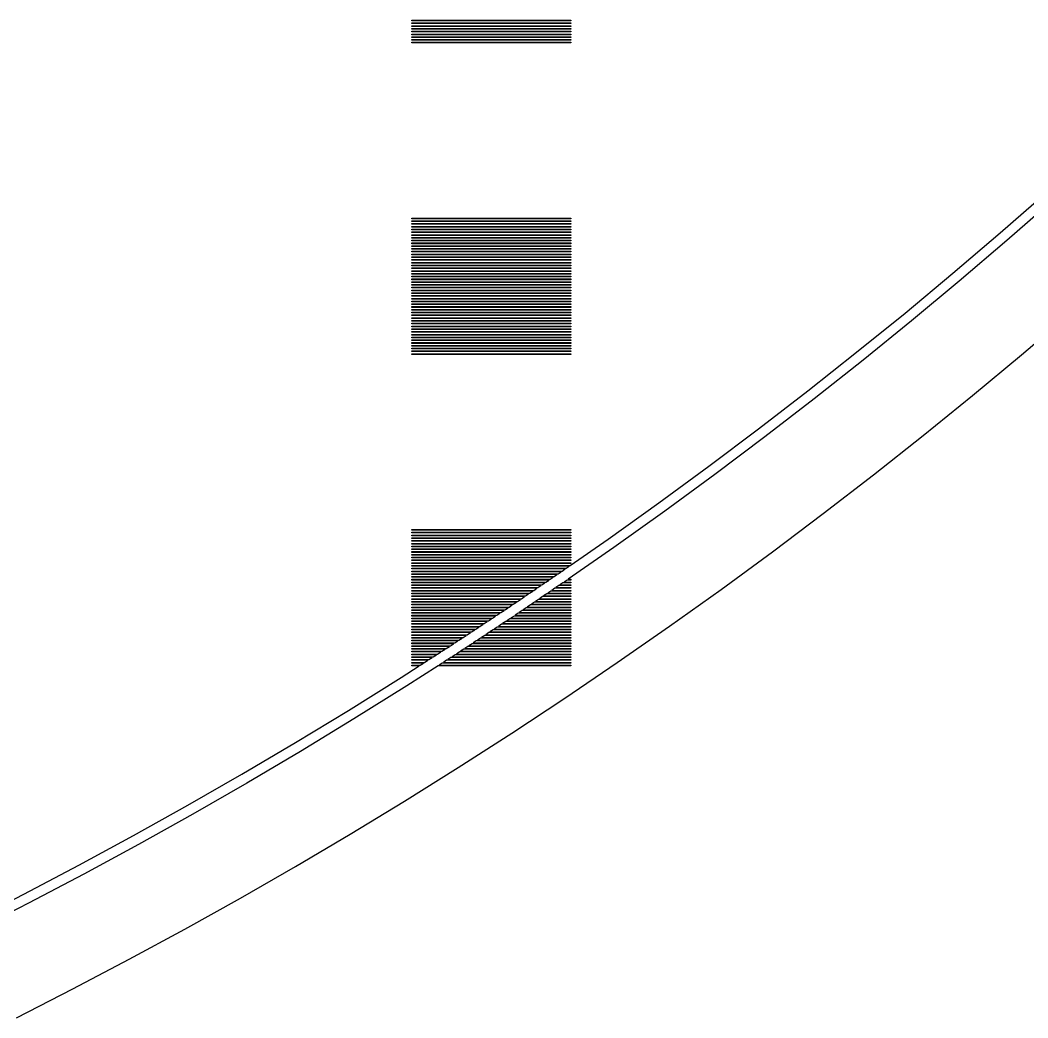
# Model space of a CAD drawing. Extents: x 40 to 187, y -3 to 150.
# Drawn here: x 144.89 to 159.79, y 5.3 to 20.04 of the extents above; entities that cross this region are included whole.
import ezdxf

# ---------------------------------------------------------------- set-up
doc = ezdxf.new("R2010")
doc.units = 0

msp = doc.modelspace()

# ---------------------------------------------------------------- linework, layer by layer
for p, q in [((150.68, 20.0276), (150.68, 20.0378)), ((150.68, 20.0378), (153.032, 20.0378)), ((153.032, 20.0276), (150.68, 20.0276)), ((150.68, 19.9867), (150.68, 19.9969)), ((150.68, 19.9969), (153.032, 19.9969)), ((153.032, 19.9867), (150.68, 19.9867)), ((153.032, 20.0378), (153.032, 20.0276)), ((153.032, 19.9969), (153.032, 19.9867)), ((150.68, 19.9458), (150.68, 19.956)), ((150.68, 19.956), (153.032, 19.956)), ((153.032, 19.9458), (150.68, 19.9458)), ((150.68, 19.9049), (150.68, 19.9151)), ((150.68, 19.9151), (153.032, 19.9151)), ((153.032, 19.9049), (150.68, 19.9049)), ((150.68, 19.864), (150.68, 19.8742)), ((150.68, 19.8742), (153.032, 19.8742)), ((153.032, 19.864), (150.68, 19.864)), ((150.68, 19.8231), (150.68, 19.8333)), ((150.68, 19.8333), (153.032, 19.8333)), ((153.032, 19.8231), (150.68, 19.8231)), ((153.032, 19.956), (153.032, 19.9458)), ((153.032, 19.9151), (153.032, 19.9049)), ((153.032, 19.8742), (153.032, 19.864)), ((153.032, 19.8333), (153.032, 19.8231)), ((150.68, 19.7822), (150.68, 19.7924)), ((150.68, 19.7924), (153.032, 19.7924)), ((153.032, 19.7822), (150.68, 19.7822)), ((150.68, 19.7413), (150.68, 19.7515)), ((150.68, 19.7515), (153.032, 19.7515)), ((153.032, 19.7413), (150.68, 19.7413)), ((150.68, 19.7004), (150.68, 19.7106)), ((150.68, 19.7106), (153.032, 19.7106)), ((153.032, 19.7004), (150.68, 19.7004)), ((153.032, 19.7924), (153.032, 19.7822)), ((153.032, 19.7515), (153.032, 19.7413)), ((153.032, 19.7106), (153.032, 19.7004)), ((159.38, 16.8933), (160.072, 17.4982)), ((160.172, 17.3858), (159.478, 16.7798)), ((150.68, 17.103), (150.68, 17.1132)), ((150.68, 17.1132), (153.032, 17.1132)), ((153.032, 17.103), (150.68, 17.103)), ((150.68, 17.0621), (150.68, 17.0723)), ((150.68, 17.0723), (153.032, 17.0723)), ((153.032, 17.0621), (150.68, 17.0621)), ((150.68, 17.0212), (150.68, 17.0314)), ((150.68, 17.0314), (153.032, 17.0314)), ((153.032, 17.0212), (150.68, 17.0212)), ((150.68, 16.9803), (150.68, 16.9905)), ((150.68, 16.9905), (153.032, 16.9905)), ((153.032, 17.1132), (153.032, 17.103)), ((153.032, 17.0723), (153.032, 17.0621)), ((153.032, 17.0314), (153.032, 17.0212)), ((153.032, 16.9905), (153.032, 16.9803)), ((153.032, 16.9803), (150.68, 16.9803)), ((150.68, 16.9393), (150.68, 16.9496)), ((150.68, 16.9496), (153.032, 16.9496)), ((153.032, 16.9393), (150.68, 16.9393)), ((150.68, 16.8985), (150.68, 16.9087)), ((150.68, 16.9087), (153.032, 16.9087)), ((153.032, 16.8985), (150.68, 16.8985)), ((150.68, 16.8575), (150.68, 16.8678)), ((150.68, 16.8678), (153.032, 16.8678)), ((153.032, 16.8575), (150.68, 16.8575)), ((153.032, 16.9496), (153.032, 16.9393)), ((153.032, 16.9087), (153.032, 16.8985)), ((153.032, 16.8678), (153.032, 16.8575)), ((158.68, 16.297), (159.38, 16.8933)), ((150.68, 16.8166), (150.68, 16.8269)), ((150.68, 16.8269), (153.032, 16.8269)), ((153.032, 16.8166), (150.68, 16.8166)), ((150.68, 16.7757), (150.68, 16.786)), ((150.68, 16.786), (153.032, 16.786)), ((153.032, 16.7757), (150.68, 16.7757)), ((150.68, 16.7348), (150.68, 16.7451)), ((150.68, 16.7451), (153.032, 16.7451)), ((153.032, 16.7348), (150.68, 16.7348)), ((150.68, 16.6939), (150.68, 16.7041)), ((150.68, 16.7041), (153.032, 16.7041)), ((153.032, 16.6939), (150.68, 16.6939)), ((153.032, 16.8269), (153.032, 16.8166)), ((153.032, 16.786), (153.032, 16.7757)), ((153.032, 16.7451), (153.032, 16.7348)), ((153.032, 16.7041), (153.032, 16.6939)), ((159.478, 16.7798), (158.776, 16.1823)), ((150.68, 16.653), (150.68, 16.6633)), ((150.68, 16.6633), (153.032, 16.6633)), ((153.032, 16.653), (150.68, 16.653)), ((150.68, 16.6121), (150.68, 16.6223)), ((150.68, 16.6223), (153.032, 16.6223)), ((153.032, 16.6121), (150.68, 16.6121)), ((150.68, 16.5712), (150.68, 16.5815)), ((150.68, 16.5815), (153.032, 16.5815)), ((153.032, 16.5712), (150.68, 16.5712)), ((150.68, 16.5303), (150.68, 16.5405)), ((150.68, 16.5405), (153.032, 16.5405)), ((153.032, 16.6633), (153.032, 16.653)), ((153.032, 16.6223), (153.032, 16.6121)), ((153.032, 16.5815), (153.032, 16.5712)), ((153.032, 16.5405), (153.032, 16.5303)), ((153.032, 16.5303), (150.68, 16.5303)), ((150.68, 16.4894), (150.68, 16.4996)), ((150.68, 16.4996), (153.032, 16.4996)), ((153.032, 16.4894), (150.68, 16.4894)), ((150.68, 16.4485), (150.68, 16.4587)), ((150.68, 16.4587), (153.032, 16.4587)), ((153.032, 16.4485), (150.68, 16.4485)), ((150.68, 16.4076), (150.68, 16.4178)), ((150.68, 16.4178), (153.032, 16.4178)), ((153.032, 16.4076), (150.68, 16.4076)), ((153.032, 16.4996), (153.032, 16.4894)), ((153.032, 16.4587), (153.032, 16.4485)), ((153.032, 16.4178), (153.032, 16.4076)), ((150.68, 16.3667), (150.68, 16.3769)), ((150.68, 16.3769), (153.032, 16.3769)), ((153.032, 16.3667), (150.68, 16.3667)), ((150.68, 16.3258), (150.68, 16.336)), ((150.68, 16.336), (153.032, 16.336)), ((153.032, 16.3258), (150.68, 16.3258)), ((150.68, 16.2849), (150.68, 16.2951)), ((150.68, 16.2951), (153.032, 16.2951)), ((153.032, 16.2849), (150.68, 16.2849)), ((150.68, 16.244), (150.68, 16.2542)), ((150.68, 16.2542), (153.032, 16.2542)), ((153.032, 16.244), (150.68, 16.244)), ((153.032, 16.3769), (153.032, 16.3667)), ((153.032, 16.336), (153.032, 16.3258)), ((153.032, 16.2951), (153.032, 16.2849)), ((153.032, 16.2542), (153.032, 16.244)), ((157.973, 15.7094), (158.68, 16.297)), ((150.68, 16.2031), (150.68, 16.2133)), ((150.68, 16.2133), (153.032, 16.2133)), ((153.032, 16.2031), (150.68, 16.2031)), ((150.68, 16.1622), (150.68, 16.1724)), ((150.68, 16.1724), (153.032, 16.1724)), ((153.032, 16.1622), (150.68, 16.1622)), ((150.68, 16.1213), (150.68, 16.1315)), ((150.68, 16.1315), (153.032, 16.1315)), ((153.032, 16.1213), (150.68, 16.1213)), ((150.68, 16.0804), (150.68, 16.0906)), ((150.68, 16.0906), (153.032, 16.0906)), ((153.032, 16.2133), (153.032, 16.2031)), ((153.032, 16.1724), (153.032, 16.1622)), ((153.032, 16.1315), (153.032, 16.1213)), ((153.032, 16.0906), (153.032, 16.0804)), ((158.776, 16.1823), (158.068, 15.5934)), ((153.032, 16.0804), (150.68, 16.0804)), ((150.68, 16.0395), (150.68, 16.0497)), ((150.68, 16.0497), (153.032, 16.0497)), ((153.032, 16.0395), (150.68, 16.0395)), ((150.68, 15.9986), (150.68, 16.0088)), ((150.68, 16.0088), (153.032, 16.0088)), ((153.032, 15.9986), (150.68, 15.9986)), ((150.68, 15.9577), (150.68, 15.9679)), ((150.68, 15.9679), (153.032, 15.9679)), ((153.032, 15.9577), (150.68, 15.9577)), ((153.032, 16.0497), (153.032, 16.0395)), ((153.032, 16.0088), (153.032, 15.9986)), ((153.032, 15.9679), (153.032, 15.9577)), ((150.68, 15.9168), (150.68, 15.927)), ((150.68, 15.927), (153.032, 15.927)), ((153.032, 15.9168), (150.68, 15.9168)), ((150.68, 15.8759), (150.68, 15.8861)), ((150.68, 15.8861), (153.032, 15.8861)), ((153.032, 15.8759), (150.68, 15.8759)), ((150.68, 15.835), (150.68, 15.8452)), ((150.68, 15.8452), (153.032, 15.8452)), ((153.032, 15.835), (150.68, 15.835)), ((150.68, 15.7941), (150.68, 15.8043)), ((150.68, 15.8043), (153.032, 15.8043)), ((153.032, 15.7941), (150.68, 15.7941)), ((153.032, 15.927), (153.032, 15.9168)), ((153.032, 15.8861), (153.032, 15.8759)), ((153.032, 15.8452), (153.032, 15.835)), ((153.032, 15.8043), (153.032, 15.7941)), ((150.68, 15.7532), (150.68, 15.7634)), ((150.68, 15.7634), (153.032, 15.7634)), ((153.032, 15.7532), (150.68, 15.7532)), ((150.68, 15.7122), (150.68, 15.7225)), ((150.68, 15.7225), (153.032, 15.7225)), ((153.032, 15.7122), (150.68, 15.7122)), ((150.68, 15.6714), (150.68, 15.6816)), ((150.68, 15.6816), (153.032, 15.6816)), ((153.032, 15.6714), (150.68, 15.6714)), ((153.032, 15.7634), (153.032, 15.7532)), ((153.032, 15.7225), (153.032, 15.7122)), ((153.032, 15.6816), (153.032, 15.6714)), ((157.258, 15.1305), (157.973, 15.7094)), ((150.68, 15.6304), (150.68, 15.6407)), ((150.68, 15.6407), (153.032, 15.6407)), ((153.032, 15.6304), (150.68, 15.6304)), ((150.68, 15.5895), (150.68, 15.5998)), ((150.68, 15.5998), (153.032, 15.5998)), ((153.032, 15.5895), (150.68, 15.5895)), ((150.68, 15.5486), (150.68, 15.5589)), ((150.68, 15.5589), (153.032, 15.5589)), ((153.032, 15.5486), (150.68, 15.5486)), ((150.68, 15.5077), (150.68, 15.5179)), ((150.68, 15.5179), (153.032, 15.5179)), ((153.032, 15.5077), (150.68, 15.5077)), ((153.032, 15.6407), (153.032, 15.6304)), ((153.032, 15.5998), (153.032, 15.5895)), ((153.032, 15.5589), (153.032, 15.5486)), ((153.032, 15.5179), (153.032, 15.5077)), ((158.068, 15.5934), (157.352, 15.0134)), ((150.68, 15.4668), (150.68, 15.4771)), ((150.68, 15.4771), (153.032, 15.4771)), ((153.032, 15.4668), (150.68, 15.4668)), ((150.68, 15.4259), (150.68, 15.4361)), ((150.68, 15.4361), (153.032, 15.4361)), ((153.032, 15.4259), (150.68, 15.4259)), ((150.68, 15.385), (150.68, 15.3952)), ((150.68, 15.3952), (153.032, 15.3952)), ((153.032, 15.385), (150.68, 15.385)), ((150.68, 15.3441), (150.68, 15.3543)), ((150.68, 15.3543), (153.032, 15.3543)), ((153.032, 15.4771), (153.032, 15.4668)), ((153.032, 15.4361), (153.032, 15.4259)), ((153.032, 15.3952), (153.032, 15.385)), ((153.032, 15.3543), (153.032, 15.3441)), ((153.032, 15.3441), (150.68, 15.3441)), ((150.68, 15.3032), (150.68, 15.3134)), ((150.68, 15.3134), (153.032, 15.3134)), ((153.032, 15.3032), (150.68, 15.3032)), ((150.68, 15.2623), (150.68, 15.2725)), ((150.68, 15.2725), (153.032, 15.2725)), ((153.032, 15.2623), (150.68, 15.2623)), ((150.68, 15.2214), (150.68, 15.2316)), ((150.68, 15.2316), (153.032, 15.2316)), ((153.032, 15.2214), (150.68, 15.2214)), ((153.032, 15.3134), (153.032, 15.3032)), ((153.032, 15.2725), (153.032, 15.2623)), ((153.032, 15.2316), (153.032, 15.2214)), ((159.694, 15.0919), (159.894, 15.2623)), ((150.68, 15.1805), (150.68, 15.1907)), ((150.68, 15.1907), (153.032, 15.1907)), ((153.032, 15.1805), (150.68, 15.1805)), ((150.68, 15.1396), (150.68, 15.1498)), ((150.68, 15.1498), (153.032, 15.1498)), ((153.032, 15.1396), (150.68, 15.1396)), ((150.68, 15.0987), (150.68, 15.1089)), ((150.68, 15.1089), (153.032, 15.1089)), ((153.032, 15.0987), (150.68, 15.0987)), ((153.032, 15.1907), (153.032, 15.1805)), ((153.032, 15.1498), (153.032, 15.1396)), ((153.032, 15.1089), (153.032, 15.0987)), ((156.537, 14.5603), (157.258, 15.1305)), ((158.972, 14.4919), (159.694, 15.0919)), ((157.352, 15.0134), (156.629, 14.4421)), ((155.809, 13.9991), (156.537, 14.5603)), ((158.243, 13.9008), (158.972, 14.4919)), ((156.629, 14.4421), (155.9, 13.8797)), ((155.074, 13.4469), (155.809, 13.9991)), ((155.9, 13.8797), (155.163, 13.3264)), ((157.506, 13.3187), (158.243, 13.9008)), ((154.332, 12.9037), (155.074, 13.4469)), ((155.163, 13.3264), (154.42, 12.7821)), ((156.762, 12.7457), (157.506, 13.3187)), ((153.583, 12.3697), (154.332, 12.9037)), ((154.42, 12.7821), (153.67, 12.247)), ((156.012, 12.1818), (156.762, 12.7457)), ((150.68, 12.5013), (150.68, 12.5115)), ((150.68, 12.5115), (153.032, 12.5115)), ((153.032, 12.5013), (150.68, 12.5013)), ((150.68, 12.4604), (150.68, 12.4706)), ((150.68, 12.4706), (153.032, 12.4706)), ((153.032, 12.4604), (150.68, 12.4604)), ((150.68, 12.4195), (150.68, 12.4297)), ((150.68, 12.4297), (153.032, 12.4297)), ((153.032, 12.4195), (150.68, 12.4195)), ((150.68, 12.3786), (150.68, 12.3888)), ((150.68, 12.3888), (153.032, 12.3888)), ((153.032, 12.3786), (150.68, 12.3786)), ((153.022, 11.9798), (153.583, 12.3697)), ((153.032, 12.5115), (153.032, 12.5013)), ((153.032, 12.4706), (153.032, 12.4604)), ((153.032, 12.4297), (153.032, 12.4195)), ((153.032, 12.3888), (153.032, 12.3786)), ((150.68, 12.3376), (150.68, 12.3479)), ((150.68, 12.3479), (153.032, 12.3479)), ((153.032, 12.3376), (150.68, 12.3376)), ((150.68, 12.2968), (150.68, 12.307)), ((150.68, 12.307), (153.032, 12.307)), ((153.032, 12.2968), (150.68, 12.2968)), ((150.68, 12.2558), (150.68, 12.2661)), ((150.68, 12.2661), (153.032, 12.2661)), ((153.032, 12.2558), (150.68, 12.2558)), ((150.68, 12.2149), (150.68, 12.2252)), ((150.68, 12.2252), (153.032, 12.2252)), ((153.67, 12.247), (152.991, 11.7752)), ((153.032, 12.3479), (153.032, 12.3376)), ((153.032, 12.307), (153.032, 12.2968)), ((153.032, 12.2661), (153.032, 12.2558)), ((153.032, 12.2252), (153.032, 12.2149)), ((153.032, 12.2149), (150.68, 12.2149)), ((150.68, 12.174), (150.68, 12.1843)), ((150.68, 12.1843), (153.032, 12.1843)), ((153.032, 12.174), (150.68, 12.174)), ((150.68, 12.1331), (150.68, 12.1434)), ((150.68, 12.1434), (153.032, 12.1434)), ((153.032, 12.1331), (150.68, 12.1331)), ((150.68, 12.0922), (150.68, 12.1024)), ((150.68, 12.1024), (153.032, 12.1024)), ((153.032, 12.0922), (150.68, 12.0922)), ((153.032, 12.1843), (153.032, 12.174)), ((153.032, 12.1434), (153.032, 12.1331)), ((153.032, 12.1024), (153.032, 12.0922)), ((155.254, 11.6272), (156.012, 12.1818)), ((150.68, 12.0513), (150.68, 12.0616)), ((150.68, 12.0616), (153.032, 12.0616)), ((153.032, 12.0513), (150.68, 12.0513)), ((150.68, 12.0104), (150.68, 12.0206)), ((150.68, 12.0206), (153.032, 12.0206)), ((153.032, 12.0104), (150.68, 12.0104)), ((150.68, 11.9695), (150.68, 11.9798)), ((150.68, 11.9798), (153.022, 11.9798)), ((153.008, 11.9695), (150.68, 11.9695)), ((150.68, 11.9286), (150.68, 11.9388)), ((150.68, 11.9388), (152.963, 11.9388)), ((152.949, 11.9286), (150.68, 11.9286)), ((152.905, 11.8979), (152.949, 11.9286)), ((152.963, 11.9388), (153.008, 11.9695)), ((153.032, 12.0616), (153.032, 12.0513)), ((153.032, 12.0206), (153.032, 12.0104)), ((150.68, 11.8877), (150.68, 11.8979)), ((150.68, 11.8979), (152.905, 11.8979)), ((152.89, 11.8877), (150.68, 11.8877)), ((150.68, 11.8468), (150.68, 11.857)), ((150.68, 11.857), (152.846, 11.857)), ((152.831, 11.8468), (150.68, 11.8468)), ((150.68, 11.8059), (150.68, 11.8161)), ((150.68, 11.8161), (152.786, 11.8161)), ((152.771, 11.8059), (150.68, 11.8059)), ((150.68, 11.765), (150.68, 11.7752)), ((150.68, 11.7752), (152.725, 11.7752)), ((152.725, 11.7752), (152.771, 11.8059)), ((152.786, 11.8161), (152.828, 11.8448)), ((152.828, 11.8448), (152.831, 11.8468)), ((152.846, 11.857), (152.89, 11.8877)), ((152.991, 11.7752), (153.032, 11.7752)), ((153.032, 11.7752), (153.032, 11.765)), ((152.71, 11.765), (150.68, 11.765)), ((150.68, 11.7241), (150.68, 11.7343)), ((150.68, 11.7343), (152.665, 11.7343)), ((152.65, 11.7241), (150.68, 11.7241)), ((150.68, 11.6832), (150.68, 11.6934)), ((150.68, 11.6934), (152.605, 11.6934)), ((152.589, 11.6832), (150.68, 11.6832)), ((150.68, 11.6423), (150.68, 11.6525)), ((150.68, 11.6525), (152.544, 11.6525)), ((152.529, 11.6423), (150.68, 11.6423)), ((152.484, 11.6116), (152.529, 11.6423)), ((152.544, 11.6525), (152.589, 11.6832)), ((152.605, 11.6934), (152.65, 11.7241)), ((152.665, 11.7343), (152.71, 11.765)), ((152.797, 11.6423), (152.751, 11.6116)), ((153.032, 11.6423), (152.797, 11.6423)), ((152.857, 11.6832), (152.812, 11.6525)), ((152.812, 11.6525), (153.032, 11.6525)), ((153.032, 11.6832), (152.857, 11.6832)), ((152.913, 11.7212), (152.872, 11.6934)), ((152.872, 11.6934), (153.032, 11.6934)), ((152.917, 11.7241), (152.913, 11.7212)), ((153.032, 11.7241), (152.917, 11.7241)), ((152.976, 11.765), (152.932, 11.7343)), ((152.932, 11.7343), (153.032, 11.7343)), ((153.032, 11.765), (152.976, 11.765)), ((153.032, 11.7343), (153.032, 11.7241)), ((153.032, 11.6934), (153.032, 11.6832)), ((153.032, 11.6525), (153.032, 11.6423)), ((154.49, 11.082), (155.254, 11.6272)), ((150.68, 11.6014), (150.68, 11.6116)), ((150.68, 11.6116), (152.484, 11.6116)), ((152.469, 11.6014), (150.68, 11.6014)), ((150.68, 11.5605), (150.68, 11.5707)), ((150.68, 11.5707), (152.423, 11.5707)), ((152.408, 11.5605), (150.68, 11.5605)), ((150.68, 11.5196), (150.68, 11.5298)), ((150.68, 11.5298), (152.363, 11.5298)), ((152.348, 11.5196), (150.68, 11.5196)), ((150.68, 11.4787), (150.68, 11.4889)), ((150.68, 11.4889), (152.303, 11.4889)), ((152.287, 11.4787), (150.68, 11.4787)), ((152.242, 11.448), (152.287, 11.4787)), ((152.303, 11.4889), (152.348, 11.5196)), ((152.363, 11.5298), (152.408, 11.5605)), ((152.423, 11.5707), (152.469, 11.6014)), ((152.555, 11.4787), (152.51, 11.448)), ((153.032, 11.4787), (152.555, 11.4787)), ((152.615, 11.5196), (152.57, 11.4889)), ((152.57, 11.4889), (153.032, 11.4889)), ((153.032, 11.5196), (152.615, 11.5196)), ((152.676, 11.5605), (152.63, 11.5298)), ((152.63, 11.5298), (153.032, 11.5298)), ((153.032, 11.5605), (152.676, 11.5605)), ((152.736, 11.6014), (152.691, 11.5707)), ((152.691, 11.5707), (153.032, 11.5707)), ((153.032, 11.6014), (152.736, 11.6014)), ((152.751, 11.6116), (153.032, 11.6116)), ((153.032, 11.6116), (153.032, 11.6014)), ((153.032, 11.5707), (153.032, 11.5605)), ((153.032, 11.5298), (153.032, 11.5196)), ((153.032, 11.4889), (153.032, 11.4787)), ((150.68, 11.4378), (150.68, 11.448)), ((150.68, 11.448), (152.242, 11.448)), ((152.227, 11.4378), (150.68, 11.4378)), ((150.68, 11.3969), (150.68, 11.4071)), ((150.68, 11.4071), (152.182, 11.4071)), ((152.167, 11.3969), (150.68, 11.3969)), ((150.68, 11.356), (150.68, 11.3662)), ((150.68, 11.3662), (152.121, 11.3662)), ((152.106, 11.356), (150.68, 11.356)), ((150.68, 11.3151), (150.68, 11.3253)), ((150.68, 11.3253), (152.061, 11.3253)), ((152.061, 11.3253), (152.067, 11.3293)), ((152.067, 11.3293), (152.106, 11.356)), ((152.121, 11.3662), (152.167, 11.3969)), ((152.182, 11.4071), (152.227, 11.4378)), ((152.374, 11.356), (152.328, 11.3253)), ((152.328, 11.3253), (153.032, 11.3253)), ((153.032, 11.356), (152.374, 11.356)), ((152.434, 11.3969), (152.389, 11.3662)), ((152.389, 11.3662), (153.032, 11.3662)), ((153.032, 11.3969), (152.434, 11.3969)), ((152.495, 11.4378), (152.449, 11.4071)), ((152.449, 11.4071), (153.032, 11.4071)), ((153.032, 11.4378), (152.495, 11.4378)), ((152.51, 11.448), (153.032, 11.448)), ((153.032, 11.448), (153.032, 11.4378)), ((153.032, 11.4071), (153.032, 11.3969)), ((153.032, 11.3662), (153.032, 11.356)), ((153.032, 11.3253), (153.032, 11.3151)), ((152.045, 11.3151), (150.68, 11.3151)), ((150.68, 11.2742), (150.68, 11.2844)), ((150.68, 11.2844), (151.999, 11.2844)), ((151.983, 11.2742), (150.68, 11.2742)), ((150.68, 11.2333), (150.68, 11.2435)), ((150.68, 11.2435), (151.937, 11.2435)), ((151.921, 11.2333), (150.68, 11.2333)), ((150.68, 11.1924), (150.68, 11.2026)), ((150.68, 11.2026), (151.875, 11.2026)), ((151.859, 11.1924), (150.68, 11.1924)), ((151.813, 11.1617), (151.859, 11.1924)), ((151.875, 11.2026), (151.921, 11.2333)), ((151.937, 11.2435), (151.983, 11.2742)), ((151.999, 11.2844), (152.045, 11.3151)), ((152.132, 11.1924), (152.085, 11.1617)), ((153.032, 11.1924), (152.132, 11.1924)), ((152.15, 11.2046), (152.147, 11.2026)), ((152.147, 11.2026), (153.032, 11.2026)), ((152.193, 11.2333), (152.15, 11.2046)), ((153.032, 11.2333), (152.193, 11.2333)), ((152.253, 11.2742), (152.208, 11.2435)), ((152.208, 11.2435), (153.032, 11.2435)), ((153.032, 11.2742), (152.253, 11.2742)), ((152.313, 11.3151), (152.268, 11.2844)), ((152.268, 11.2844), (153.032, 11.2844)), ((153.032, 11.3151), (152.313, 11.3151)), ((153.032, 11.2844), (153.032, 11.2742)), ((153.032, 11.2435), (153.032, 11.2333)), ((153.032, 11.2026), (153.032, 11.1924)), ((150.68, 11.1515), (150.68, 11.1617)), ((150.68, 11.1617), (151.813, 11.1617)), ((151.797, 11.1515), (150.68, 11.1515)), ((150.68, 11.1105), (150.68, 11.1208)), ((150.68, 11.1208), (151.751, 11.1208)), ((151.735, 11.1105), (150.68, 11.1105)), ((150.68, 11.0697), (150.68, 11.0799)), ((150.68, 11.0799), (151.689, 11.0799)), ((151.673, 11.0697), (150.68, 11.0697)), ((150.68, 11.0287), (150.68, 11.039)), ((150.68, 11.039), (151.626, 11.039)), ((151.611, 11.0287), (150.68, 11.0287)), ((151.564, 10.9981), (151.611, 11.0287)), ((151.626, 11.039), (151.673, 11.0697)), ((151.689, 11.0799), (151.735, 11.1105)), ((151.751, 11.1208), (151.797, 11.1515)), ((151.883, 11.0287), (151.837, 10.9981)), ((153.032, 11.0287), (151.883, 11.0287)), ((151.946, 11.0697), (151.899, 11.039)), ((151.899, 11.039), (153.032, 11.039)), ((153.032, 11.0697), (151.946, 11.0697)), ((152.008, 11.1105), (151.961, 11.0799)), ((151.961, 11.0799), (153.032, 11.0799)), ((153.032, 11.1105), (152.008, 11.1105)), ((152.07, 11.1515), (152.023, 11.1208)), ((152.023, 11.1208), (153.032, 11.1208)), ((153.032, 11.1515), (152.07, 11.1515)), ((152.085, 11.1617), (153.032, 11.1617)), ((153.032, 11.1617), (153.032, 11.1515)), ((153.032, 11.1208), (153.032, 11.1105)), ((153.032, 11.0799), (153.032, 11.0697)), ((153.032, 11.039), (153.032, 11.0287)), ((153.719, 10.5461), (154.49, 11.082)), ((150.68, 10.9878), (150.68, 10.9981)), ((150.68, 10.9981), (151.564, 10.9981)), ((151.549, 10.9878), (150.68, 10.9878)), ((150.68, 10.9469), (150.68, 10.9572)), ((150.68, 10.9572), (151.502, 10.9572)), ((151.487, 10.9469), (150.68, 10.9469)), ((150.68, 10.906), (150.68, 10.9162)), ((150.68, 10.9162), (151.44, 10.9162)), ((151.425, 10.906), (150.68, 10.906)), ((150.68, 10.8651), (150.68, 10.8754)), ((150.68, 10.8754), (151.378, 10.8754)), ((151.378, 10.8754), (151.425, 10.906)), ((151.44, 10.9162), (151.487, 10.9469)), ((151.502, 10.9572), (151.549, 10.9878)), ((151.697, 10.906), (151.651, 10.8754)), ((151.651, 10.8754), (153.032, 10.8754)), ((153.032, 10.906), (151.697, 10.906)), ((151.759, 10.9469), (151.713, 10.9162)), ((151.713, 10.9162), (153.032, 10.9162)), ((153.032, 10.9469), (151.759, 10.9469)), ((151.821, 10.9878), (151.775, 10.9572)), ((151.775, 10.9572), (153.032, 10.9572)), ((153.032, 10.9878), (151.821, 10.9878)), ((151.837, 10.9981), (153.032, 10.9981)), ((153.032, 10.9981), (153.032, 10.9878)), ((153.032, 10.9572), (153.032, 10.9469)), ((153.032, 10.9162), (153.032, 10.906)), ((153.032, 10.8754), (153.032, 10.8651)), ((151.363, 10.8651), (150.68, 10.8651)), ((150.68, 10.8242), (150.68, 10.8344)), ((150.68, 10.8344), (151.316, 10.8344)), ((151.301, 10.8242), (150.68, 10.8242)), ((150.68, 10.7833), (150.68, 10.7935)), ((150.68, 10.7935), (151.253, 10.7935)), ((151.237, 10.7833), (150.68, 10.7833)), ((150.68, 10.7424), (150.68, 10.7526)), ((150.68, 10.7526), (151.189, 10.7526)), ((151.173, 10.7424), (150.68, 10.7424)), ((151.126, 10.7117), (151.173, 10.7424)), ((151.189, 10.7526), (151.237, 10.7833)), ((151.253, 10.7935), (151.299, 10.8232)), ((151.299, 10.8232), (151.301, 10.8242)), ((151.316, 10.8344), (151.363, 10.8651)), ((151.449, 10.7424), (151.403, 10.7117)), ((153.032, 10.7424), (151.449, 10.7424)), ((151.511, 10.7833), (151.465, 10.7526)), ((151.465, 10.7526), (153.032, 10.7526)), ((153.032, 10.7833), (151.511, 10.7833)), ((151.573, 10.8242), (151.527, 10.7935)), ((151.527, 10.7935), (153.032, 10.7935)), ((153.032, 10.8242), (151.573, 10.8242)), ((151.635, 10.8651), (151.589, 10.8344)), ((151.589, 10.8344), (153.032, 10.8344)), ((153.032, 10.8651), (151.635, 10.8651)), ((153.032, 10.8344), (153.032, 10.8242)), ((153.032, 10.7935), (153.032, 10.7833)), ((153.032, 10.7526), (153.032, 10.7424)), ((150.68, 10.7015), (150.68, 10.7117)), ((150.68, 10.7117), (151.126, 10.7117)), ((151.11, 10.7015), (150.68, 10.7015)), ((150.68, 10.6606), (150.68, 10.6708)), ((150.68, 10.6708), (151.062, 10.6708)), ((151.046, 10.6606), (150.68, 10.6606)), ((150.68, 10.6197), (150.68, 10.6299)), ((150.68, 10.6299), (150.998, 10.6299)), ((150.982, 10.6197), (150.68, 10.6197)), ((150.68, 10.5788), (150.68, 10.589)), ((150.68, 10.589), (150.934, 10.589)), ((150.918, 10.5788), (150.68, 10.5788)), ((150.871, 10.5481), (150.918, 10.5788)), ((150.934, 10.589), (150.982, 10.6197)), ((150.998, 10.6299), (151.046, 10.6606)), ((151.062, 10.6708), (151.11, 10.7015)), ((151.196, 10.5788), (151.148, 10.5481)), ((153.032, 10.5788), (151.196, 10.5788)), ((151.26, 10.6197), (151.212, 10.589)), ((151.212, 10.589), (153.032, 10.589)), ((153.032, 10.6197), (151.26, 10.6197)), ((151.324, 10.6606), (151.276, 10.6299)), ((151.276, 10.6299), (153.032, 10.6299)), ((153.032, 10.6606), (151.324, 10.6606)), ((151.381, 10.6975), (151.34, 10.6708)), ((151.34, 10.6708), (153.032, 10.6708)), ((151.387, 10.7015), (151.381, 10.6975)), ((153.032, 10.7015), (151.387, 10.7015)), ((151.403, 10.7117), (153.032, 10.7117)), ((153.032, 10.7117), (153.032, 10.7015)), ((153.032, 10.6708), (153.032, 10.6606)), ((153.032, 10.6299), (153.032, 10.6197)), ((153.032, 10.589), (153.032, 10.5788)), ((150.525, 10.3266), (150.791, 10.497)), ((151.069, 10.497), (150.606, 10.1998)), ((150.68, 10.5379), (150.68, 10.5481)), ((150.68, 10.5481), (150.871, 10.5481)), ((150.855, 10.5379), (150.68, 10.5379)), ((150.68, 10.497), (150.68, 10.5072)), ((150.68, 10.5072), (150.807, 10.5072)), ((150.791, 10.497), (150.68, 10.497)), ((150.807, 10.5072), (150.855, 10.5379)), ((153.032, 10.497), (151.069, 10.497)), ((151.132, 10.5379), (151.085, 10.5072)), ((151.085, 10.5072), (153.032, 10.5072)), ((153.032, 10.5379), (151.132, 10.5379)), ((151.148, 10.5481), (153.032, 10.5481)), ((152.942, 10.0198), (153.719, 10.5461)), ((153.032, 10.5481), (153.032, 10.5379)), ((153.032, 10.5072), (153.032, 10.497)), ((149.746, 9.8394), (150.525, 10.3266)), ((150.606, 10.1998), (149.824, 9.7117)), ((152.158, 9.503), (152.942, 10.0198)), ((148.96, 9.3619), (149.746, 9.8394)), ((149.824, 9.7117), (149.037, 9.2332)), ((151.368, 8.9959), (152.158, 9.503)), ((148.168, 8.894), (148.96, 9.3619)), ((149.037, 9.2332), (148.244, 8.7644)), ((150.572, 8.4985), (151.368, 8.9959)), ((147.371, 8.4359), (148.168, 8.894)), ((148.244, 8.7644), (147.445, 8.3054)), ((149.77, 8.011), (150.572, 8.4985)), ((146.568, 7.9877), (147.371, 8.4359)), ((147.445, 8.3054), (146.641, 7.8562)), ((145.76, 7.5493), (146.568, 7.9877)), ((148.961, 7.5333), (149.77, 8.011)), ((146.641, 7.8562), (145.831, 7.417)), ((144.947, 7.1208), (145.76, 7.5493)), ((148.148, 7.0655), (148.961, 7.5333)), ((145.831, 7.417), (145.016, 6.9877)), ((144.128, 6.7024), (144.947, 7.1208)), ((147.328, 6.6078), (148.148, 7.0655)), ((145.016, 6.9877), (144.195, 6.5684)), ((146.503, 6.1602), (147.328, 6.6078)), ((145.672, 5.7228), (146.503, 6.1602)), ((144.836, 5.2956), (145.672, 5.7228))]:
    msp.add_line(p, q)

doc.saveas('drawing.dxf')
